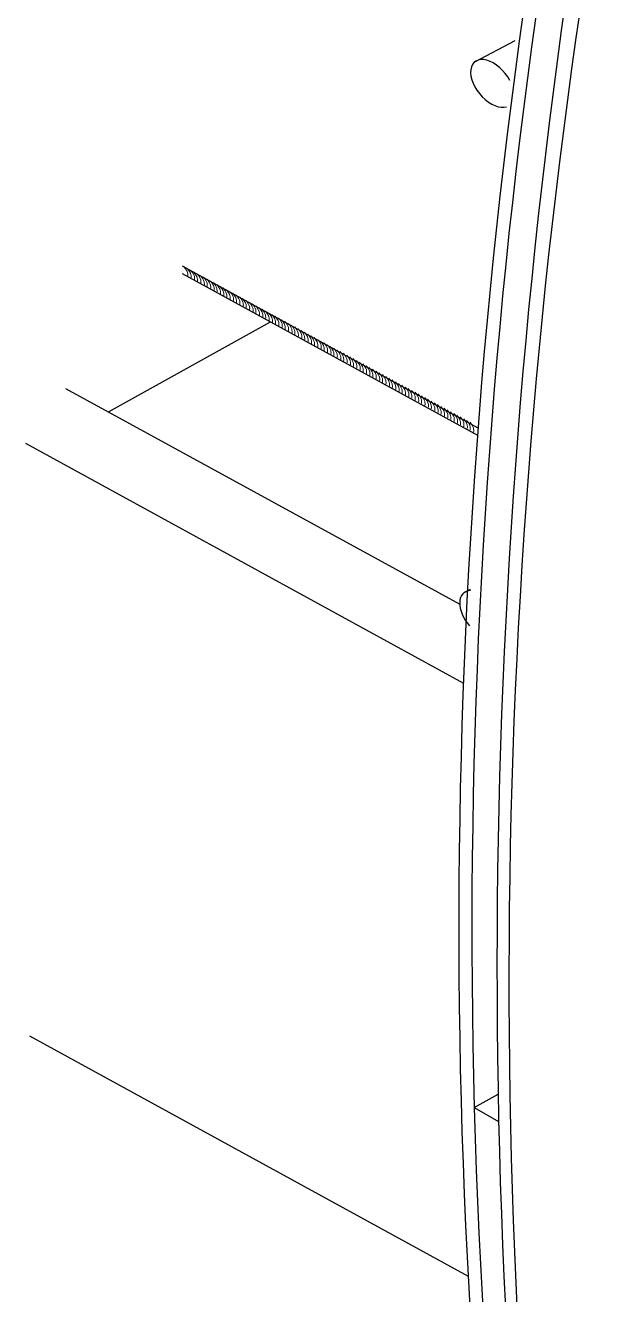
# Model space of a CAD drawing. Header units: millimetres. Extents: x 908.4 to 963.4, y 274.9 to 316.3.
# Drawn here: x 934.376 to 934.689, y 284.371 to 285.042 of the extents above; entities that cross this region are included whole.
import ezdxf

# ---------------------------------------------------------------- set-up
doc = ezdxf.new("R2010")
doc.units = ezdxf.units.MM
doc.header["$LTSCALE"] = 10
doc.layers.add('ESCALERA', color=90, linetype='Continuous')
doc.layers.add('TEXTOS', color=90, linetype='Continuous', lineweight=9)

msp = doc.modelspace()

# ---------------------------------------------------------------- linework, layer by layer
at = {"layer": 'ESCALERA'}
for points in [[(934.61421, 285.02276), (934.63558, 285.03405)], [(934.45934, 284.91494), (934.61593, 284.82928)], [(934.45935, 284.91087), (934.61563, 284.82538)], [(934.42039, 284.83772), (934.50613, 284.88528)], [(934.39772, 284.85012), (934.60627, 284.73603)], [(934.37644, 284.82116), (934.60822, 284.69437)], [(934.60843, 284.74209), (934.61195, 284.74395)], [(934.37866, 284.50783), (934.61068, 284.3809)], [(934.61399, 284.46997), (934.62659, 284.47696)], [(934.61399, 284.46997), (934.62684, 284.46259)]]:
    msp.add_lwpolyline(points, dxfattribs=at)
for centre, radius, start, end in [((938.05965, 284.56477), 3.45387, 167.53282, 185.07825), ((938.06241, 284.56438), 3.44971, 167.56199, 185.14408), ((938.24874, 284.54382), 3.62277, 167.95683, 184.67038), ((938.15294, 284.53693), 3.52063, 167.56015, 184.75096)]:
    msp.add_arc(centre, radius, start, end, dxfattribs=at)
for centre, start_param, end_param in [((934.6235, 285.01135), 1.247601, 6.059332), ((934.61772, 284.73068), 2.723698, 4.760366)]:
    msp.add_ellipse(centre, major_axis=(0.00931, -0.01139), ratio=0.58895, start_param=start_param, end_param=end_param, dxfattribs=at)
at = {"layer": 'TEXTOS', "ltscale": 0.1}
for points in [[(934.46045, 284.91434), (934.46123, 284.91335), (934.46244, 284.9118), (934.46241, 284.90991), (934.46236, 284.90922)], [(934.46226, 284.91335), (934.46304, 284.91236), (934.46425, 284.91081), (934.46423, 284.90892), (934.46417, 284.90823)], [(934.46406, 284.91236), (934.46484, 284.91137), (934.46605, 284.90982), (934.46603, 284.90794), (934.46597, 284.90725)], [(934.4656, 284.91152), (934.46638, 284.91053), (934.46759, 284.90898), (934.46757, 284.9071), (934.46751, 284.9064)], [(934.46741, 284.91053), (934.46819, 284.90954), (934.4694, 284.90799), (934.46938, 284.9061), (934.46932, 284.90541)], [(934.46922, 284.90954), (934.46999, 284.90855), (934.47121, 284.907), (934.47118, 284.90512), (934.47112, 284.90443)], [(934.47077, 284.90885), (934.47154, 284.90786), (934.47276, 284.90631), (934.47273, 284.90442), (934.47267, 284.90373)], [(934.47258, 284.90785), (934.47335, 284.90686), (934.47457, 284.90532), (934.47454, 284.90343), (934.47449, 284.90274)], [(934.47438, 284.90687), (934.47516, 284.90588), (934.47637, 284.90433), (934.47635, 284.90245), (934.47629, 284.90175)], [(934.47592, 284.90603), (934.4767, 284.90504), (934.47791, 284.90349), (934.47788, 284.9016), (934.47783, 284.90091)], [(934.47773, 284.90504), (934.47851, 284.90405), (934.47972, 284.9025), (934.4797, 284.90061), (934.47964, 284.89992)], [(934.47953, 284.90405), (934.48031, 284.90306), (934.48152, 284.90151), (934.4815, 284.89963), (934.48144, 284.89894)], [(934.48107, 284.90321), (934.48185, 284.90222), (934.48306, 284.90067), (934.48304, 284.89879), (934.48298, 284.89809)], [(934.48288, 284.90222), (934.48366, 284.90123), (934.48487, 284.89968), (934.48485, 284.89779), (934.48479, 284.8971)], [(934.48468, 284.90123), (934.48546, 284.90024), (934.48668, 284.89869), (934.48665, 284.89681), (934.48659, 284.89612)], [(934.48622, 284.90039), (934.487, 284.8994), (934.48821, 284.89785), (934.48819, 284.89597), (934.48813, 284.89528)], [(934.48804, 284.8994), (934.48881, 284.89841), (934.49003, 284.89686), (934.49, 284.89498), (934.48994, 284.89428)], [(934.48984, 284.89841), (934.49061, 284.89742), (934.49183, 284.89587), (934.4918, 284.89399), (934.49175, 284.8933)], [(934.49138, 284.89757), (934.49215, 284.89658), (934.49337, 284.89503), (934.49334, 284.89315), (934.49329, 284.89246)], [(934.49319, 284.89658), (934.49397, 284.89559), (934.49518, 284.89404), (934.49515, 284.89216), (934.4951, 284.89147)], [(934.49499, 284.89559), (934.49577, 284.8946), (934.49698, 284.89306), (934.49696, 284.89117), (934.4969, 284.89048)], [(934.49653, 284.89475), (934.49731, 284.89376), (934.49852, 284.89221), (934.49849, 284.89033), (934.49844, 284.88964)], [(934.49834, 284.89376), (934.49912, 284.89277), (934.50033, 284.89122), (934.50031, 284.88934), (934.50025, 284.88865)], [(934.50014, 284.89277), (934.50092, 284.89178), (934.50213, 284.89024), (934.50211, 284.88835), (934.50205, 284.88766)], [(934.50168, 284.89193), (934.50246, 284.89094), (934.50367, 284.8894), (934.50365, 284.88751), (934.50359, 284.88682)], [(934.50349, 284.89094), (934.50427, 284.88995), (934.50548, 284.8884), (934.50546, 284.88652), (934.5054, 284.88583)], [(934.5053, 284.88996), (934.50607, 284.88897), (934.50729, 284.88742), (934.50726, 284.88553), (934.5072, 284.88484)], [(934.50685, 284.88926), (934.50762, 284.88827), (934.50884, 284.88672), (934.50881, 284.88484), (934.50875, 284.88415)], [(934.50866, 284.88827), (934.50943, 284.88728), (934.51065, 284.88573), (934.51062, 284.88385), (934.51057, 284.88316)], [(934.51046, 284.88728), (934.51124, 284.88629), (934.51245, 284.88475), (934.51243, 284.88286), (934.51237, 284.88217)], [(934.512, 284.88644), (934.51278, 284.88545), (934.51399, 284.8839), (934.51396, 284.88202), (934.51391, 284.88133)], [(934.51381, 284.88545), (934.51459, 284.88446), (934.5158, 284.88291), (934.51578, 284.88103), (934.51572, 284.88034)], [(934.51561, 284.88446), (934.51639, 284.88347), (934.5176, 284.88193), (934.51758, 284.88004), (934.51752, 284.87935)], [(934.51715, 284.88362), (934.51793, 284.88263), (934.51914, 284.88109), (934.51912, 284.8792), (934.51906, 284.87851)], [(934.51896, 284.88263), (934.51974, 284.88164), (934.52095, 284.88009), (934.52093, 284.87821), (934.52087, 284.87752)], [(934.52077, 284.88165), (934.52154, 284.88066), (934.52276, 284.87911), (934.52273, 284.87722), (934.52267, 284.87653)], [(934.5223, 284.8808), (934.52308, 284.87981), (934.52429, 284.87827), (934.52427, 284.87638), (934.52421, 284.87569)], [(934.52412, 284.87981), (934.52489, 284.87882), (934.52611, 284.87728), (934.52608, 284.87539), (934.52603, 284.8747)], [(934.52592, 284.87883), (934.52669, 284.87784), (934.52791, 284.87629), (934.52788, 284.87441), (934.52783, 284.87371)], [(934.52746, 284.87799), (934.52823, 284.877), (934.52945, 284.87545), (934.52942, 284.87356), (934.52937, 284.87287)], [(934.52927, 284.87699), (934.53005, 284.876), (934.53126, 284.87446), (934.53123, 284.87257), (934.53118, 284.87188)], [(934.53107, 284.87601), (934.53185, 284.87502), (934.53306, 284.87347), (934.53304, 284.87159), (934.53298, 284.87089)], [(934.53261, 284.87517), (934.53339, 284.87418), (934.5346, 284.87263), (934.53457, 284.87074), (934.53452, 284.87005)], [(934.53442, 284.87418), (934.5352, 284.87319), (934.53641, 284.87164), (934.53639, 284.86975), (934.53633, 284.86906)], [(934.53622, 284.87319), (934.537, 284.8722), (934.53821, 284.87065), (934.53819, 284.86877), (934.53813, 284.86808)], [(934.53776, 284.87235), (934.53854, 284.87136), (934.53975, 284.86981), (934.53973, 284.86793), (934.53967, 284.86723)], [(934.53957, 284.87136), (934.54035, 284.87037), (934.54157, 284.86882), (934.54154, 284.86693), (934.54148, 284.86624)], [(934.54138, 284.87037), (934.54215, 284.86938), (934.54337, 284.86783), (934.54334, 284.86595), (934.54329, 284.86526)], [(934.54293, 284.86968), (934.5437, 284.86869), (934.54492, 284.86714), (934.54489, 284.86525), (934.54484, 284.86456)], [(934.54474, 284.86868), (934.54551, 284.86769), (934.54673, 284.86615), (934.5467, 284.86426), (934.54665, 284.86357)], [(934.54654, 284.8677), (934.54732, 284.86671), (934.54853, 284.86516), (934.54851, 284.86328), (934.54845, 284.86258)], [(934.54808, 284.86686), (934.54886, 284.86587), (934.55007, 284.86432), (934.55004, 284.86243), (934.54999, 284.86174)], [(934.54989, 284.86587), (934.55067, 284.86488), (934.55188, 284.86333), (934.55186, 284.86144), (934.5518, 284.86075)], [(934.55169, 284.86488), (934.55247, 284.86389), (934.55368, 284.86234), (934.55366, 284.86046), (934.5536, 284.85977)], [(934.55323, 284.86404), (934.55401, 284.86305), (934.55522, 284.8615), (934.5552, 284.85962), (934.55514, 284.85892)], [(934.55504, 284.86305), (934.55582, 284.86206), (934.55703, 284.86051), (934.55701, 284.85862), (934.55695, 284.85793)], [(934.55685, 284.86206), (934.55762, 284.86107), (934.55884, 284.85952), (934.55881, 284.85764), (934.55875, 284.85695)], [(934.55838, 284.86122), (934.55916, 284.86023), (934.56038, 284.85868), (934.56035, 284.8568), (934.56029, 284.85611)], [(934.5602, 284.86023), (934.56097, 284.85924), (934.56219, 284.85769), (934.56216, 284.85581), (934.56211, 284.85511)], [(934.562, 284.85924), (934.56277, 284.85825), (934.56399, 284.8567), (934.56396, 284.85482), (934.56391, 284.85413)], [(934.56354, 284.8584), (934.56431, 284.85741), (934.56553, 284.85586), (934.5655, 284.85398), (934.56545, 284.85329)], [(934.56535, 284.85741), (934.56613, 284.85642), (934.56734, 284.85487), (934.56731, 284.85299), (934.56726, 284.8523)], [(934.56715, 284.85642), (934.56793, 284.85543), (934.56914, 284.85389), (934.56912, 284.852), (934.56906, 284.85131)], [(934.56869, 284.85558), (934.56947, 284.85459), (934.57068, 284.85304), (934.57065, 284.85116), (934.5706, 284.85047)], [(934.5705, 284.85459), (934.57128, 284.8536), (934.57249, 284.85205), (934.57247, 284.85017), (934.57241, 284.84948)], [(934.5723, 284.8536), (934.57308, 284.85261), (934.57429, 284.85107), (934.57427, 284.84918), (934.57421, 284.84849)], [(934.57384, 284.85276), (934.57462, 284.85177), (934.57583, 284.85023), (934.57581, 284.84834), (934.57575, 284.84765)], [(934.57565, 284.85177), (934.57643, 284.85078), (934.57765, 284.84923), (934.57762, 284.84735), (934.57756, 284.84666)], [(934.57746, 284.85079), (934.57823, 284.8498), (934.57945, 284.84825), (934.57942, 284.84636), (934.57937, 284.84567)], [(934.57901, 284.85009), (934.57978, 284.8491), (934.581, 284.84755), (934.58097, 284.84567), (934.58092, 284.84498)], [(934.58082, 284.8491), (934.58159, 284.84811), (934.58281, 284.84656), (934.58278, 284.84468), (934.58273, 284.84399)], [(934.58262, 284.84811), (934.5834, 284.84712), (934.58461, 284.84558), (934.58459, 284.84369), (934.58453, 284.843)], [(934.58416, 284.84727), (934.58494, 284.84628), (934.58615, 284.84473), (934.58612, 284.84285), (934.58607, 284.84216)], [(934.58597, 284.84628), (934.58675, 284.84529), (934.58796, 284.84374), (934.58794, 284.84186), (934.58788, 284.84117)], [(934.58777, 284.84529), (934.58855, 284.84431), (934.58976, 284.84276), (934.58974, 284.84087), (934.58968, 284.84018)], [(934.58931, 284.84445), (934.59009, 284.84346), (934.5913, 284.84192), (934.59128, 284.84003), (934.59122, 284.83934)], [(934.59112, 284.84346), (934.5919, 284.84247), (934.59311, 284.84092), (934.59309, 284.83904), (934.59303, 284.83835)], [(934.59293, 284.84248), (934.5937, 284.84149), (934.59492, 284.83994), (934.59489, 284.83805), (934.59483, 284.83736)], [(934.59446, 284.84163), (934.59524, 284.84064), (934.59646, 284.8391), (934.59643, 284.83721), (934.59637, 284.83652)], [(934.59628, 284.84064), (934.59705, 284.83965), (934.59827, 284.83811), (934.59824, 284.83622), (934.59819, 284.83553)], [(934.59808, 284.83966), (934.59885, 284.83867), (934.60007, 284.83712), (934.60004, 284.83524), (934.59999, 284.83454)], [(934.59962, 284.83882), (934.60039, 284.83783), (934.60161, 284.83628), (934.60158, 284.83439), (934.60153, 284.8337)], [(934.60143, 284.83782), (934.60221, 284.83683), (934.60342, 284.83529), (934.60339, 284.8334), (934.60334, 284.83271)], [(934.60323, 284.83684), (934.60401, 284.83585), (934.60522, 284.8343), (934.6052, 284.83242), (934.60514, 284.83172)], [(934.60477, 284.836), (934.60555, 284.83501), (934.60676, 284.83346), (934.60674, 284.83158), (934.60668, 284.83088)], [(934.60658, 284.83501), (934.60736, 284.83402), (934.60857, 284.83247), (934.60855, 284.83058), (934.60849, 284.82989)], [(934.60838, 284.83402), (934.60916, 284.83303), (934.61037, 284.83148), (934.61035, 284.8296), (934.61029, 284.82891)], [(934.60992, 284.83318), (934.6107, 284.83219), (934.61191, 284.83064), (934.61189, 284.82876), (934.61183, 284.82806)], [(934.61173, 284.83219), (934.61251, 284.8312), (934.61373, 284.82965), (934.6137, 284.82776), (934.61364, 284.82707)]]:
    msp.add_open_spline(points, degree=3, knots=[0, 0, 0, 0, 0.004399355, 0.006879159, 0.006879159, 0.006879159, 0.006879159], dxfattribs=at)

doc.saveas('drawing.dxf')
